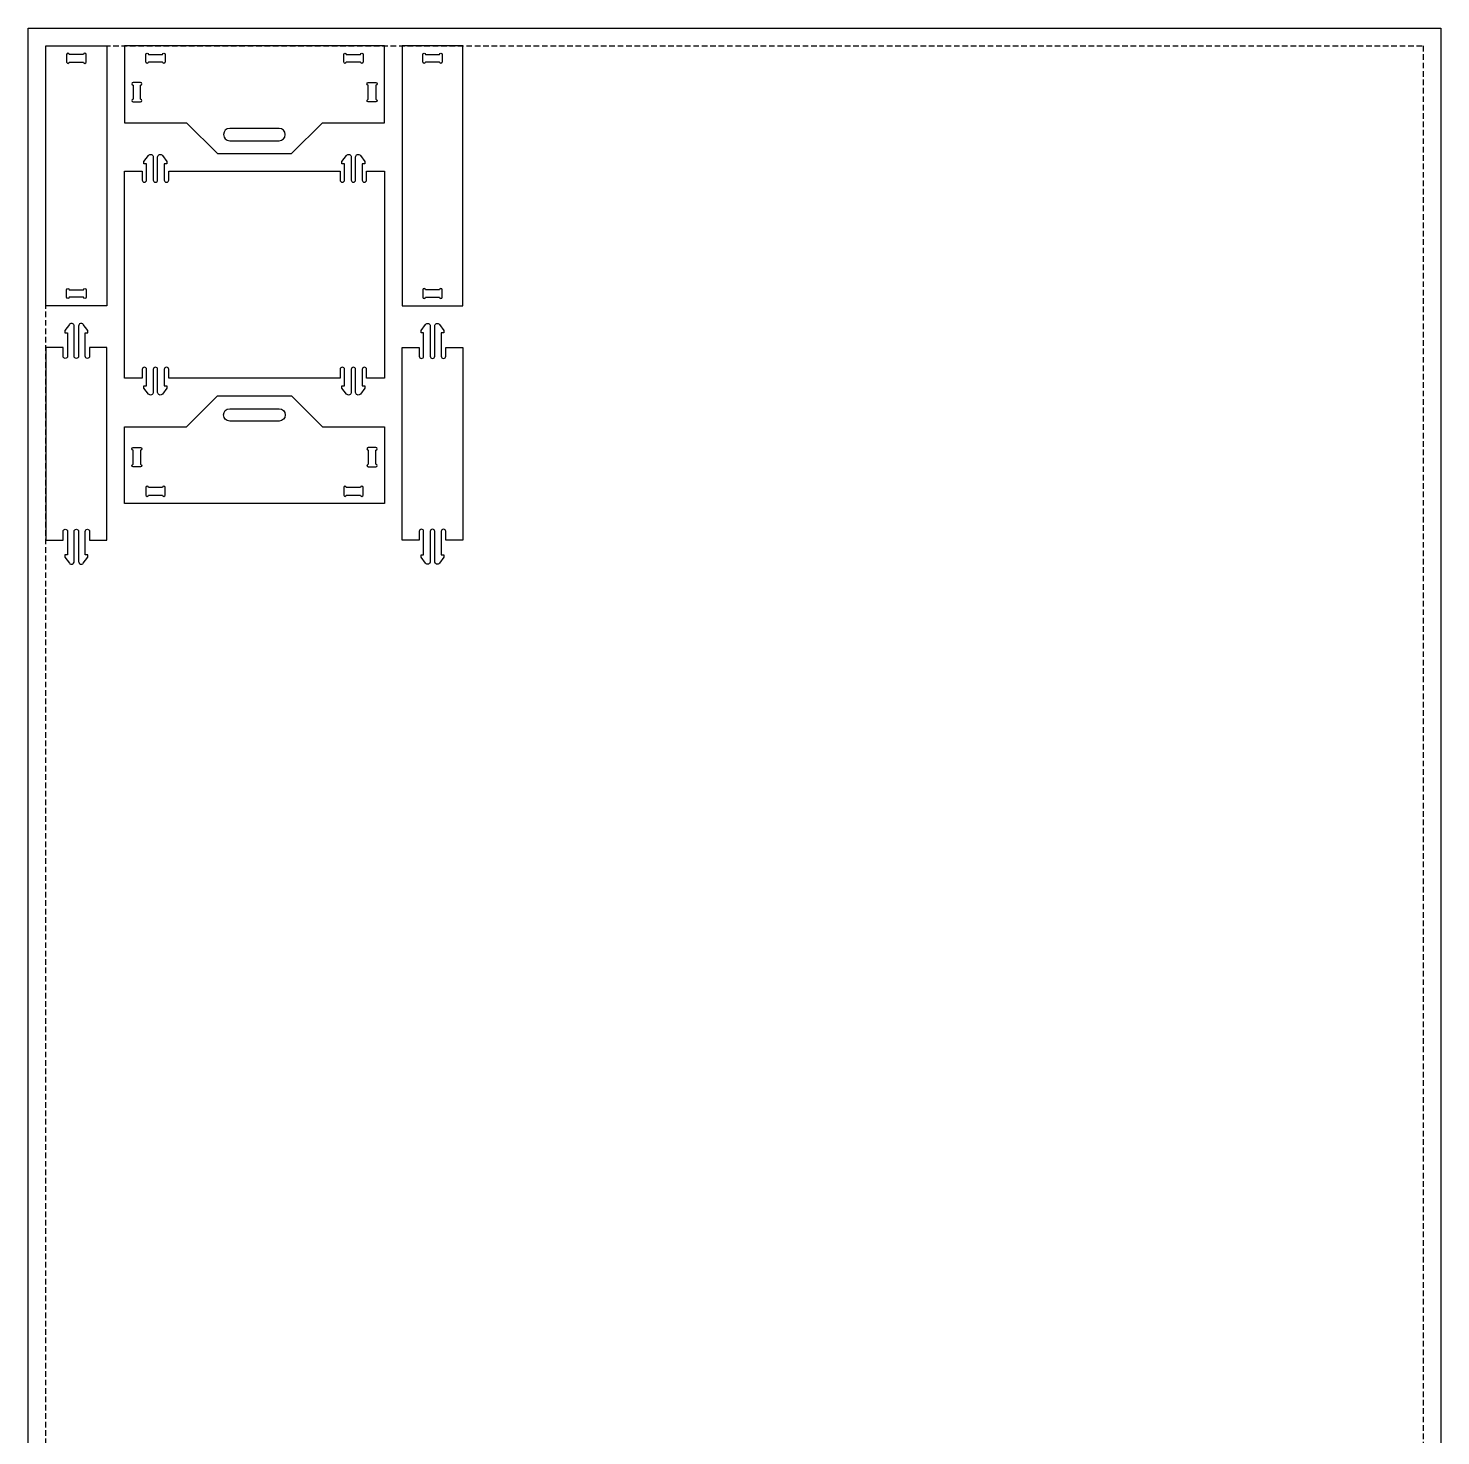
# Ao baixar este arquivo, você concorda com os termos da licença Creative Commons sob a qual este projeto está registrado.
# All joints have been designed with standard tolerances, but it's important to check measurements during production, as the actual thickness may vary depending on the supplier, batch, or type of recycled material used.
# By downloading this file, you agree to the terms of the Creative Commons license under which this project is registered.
# Model space of a CAD drawing. Header units: inches. Extents: x 15 to 2770, y 903 to 4091.
# Drawn here: x 15 to 1615, y 2497 to 4091 of the extents above; entities that cross this region are included whole.
import ezdxf

# ---------------------------------------------------------------- set-up
doc = ezdxf.new("R2010")
doc.units = ezdxf.units.IN
doc.header["$MEASUREMENT"] = 0
doc.linetypes.add('DASHED2', pattern=[9.525, 6.35, -3.175])
doc.layers.add('Chapa', color=250, linetype='Continuous', plot=False)
doc.layers.add('MARGEM_DE_SEGURANÇA_20.0MM', color=93, linetype='DASHED2', true_color=0x66cc66, plot=False)
doc.layers.add('TOP-CUT-INSIDE_10MM', color=240, linetype='Continuous', true_color=0xff1f31)
doc.layers.add('TOP-CUT-OUTSIDE_10MM', color=6, linetype='Continuous', true_color=0xff00ff)

# ---------------------------------------------------------------- blocks, each defined once
blk = doc.blocks.new('Block sheet')
at = {"layer": 'Chapa'}
blk.add_lwpolyline([(15.2, 1591.2), (15.2, 4091.2), (1615.2, 4091.2), (1615.2, 1591.2)], close=True, dxfattribs=at)
at = {"layer": 'MARGEM_DE_SEGURANÇA_20.0MM'}
blk.add_lwpolyline([(1595.2, 4071.2), (1595.2, 1611.2), (35.2, 1611.2), (35.2, 4071.2)], close=True, dxfattribs=at)

msp = doc.modelspace()

# ---------------------------------------------------------------- linework, layer by layer
at = {"layer": 'TOP-CUT-INSIDE_10MM'}
for points in [[(80.7, 4052.9), (80.7, 4061.4, 1), (77.7, 4061.4), (61.7, 4061.4, 1), (58.7, 4061.4), (58.7, 4052.9, 1), (61.7, 4052.9), (77.7, 4052.9, 1)], [(170.3, 4061.4), (170.3, 4052.9, -1), (167.3, 4052.9), (151.3, 4052.9, -1), (148.3, 4052.9), (148.3, 4061.4, -1), (151.3, 4061.4), (167.3, 4061.4, -1)], [(394.5, 4061.4), (394.5, 4052.9, -1), (391.5, 4052.9), (375.5, 4052.9, -1), (372.5, 4052.9), (372.5, 4061.4, -1), (375.5, 4061.4), (391.5, 4061.4, -1)], [(462.1, 4052.9), (462.1, 4061.4, -1), (465.1, 4061.4), (481.1, 4061.4, -1), (484.1, 4061.4), (484.1, 4052.9, -1), (481.1, 4052.9), (465.1, 4052.9, -1)], [(142.5, 4029.7), (134, 4029.7, 1), (134, 4026.7), (134, 4010.7, 1), (134, 4007.7), (142.5, 4007.7, 1), (142.5, 4010.7), (142.5, 4026.7, 1)], [(400.4, 4029.7), (408.9, 4029.7, -1), (408.9, 4026.7), (408.9, 4010.7, -1), (408.9, 4007.7), (400.4, 4007.7, -1), (400.4, 4010.7), (400.4, 4026.7, -1)], [(80.7, 3795), (80.7, 3786.5, -1), (77.7, 3786.5), (61.7, 3786.5, -1), (58.7, 3786.5), (58.7, 3795, -1), (61.7, 3795), (77.7, 3795, -1)], [(462.1, 3795), (462.1, 3786.5, 1), (465.1, 3786.5), (481.1, 3786.5, 1), (484.1, 3786.5), (484.1, 3795, 1), (481.1, 3795), (465.1, 3795, 1)], [(142.5, 3594.3), (134, 3594.3, -1), (134, 3597.3), (134, 3613.3, -1), (134, 3616.3), (142.5, 3616.3, -1), (142.5, 3613.3), (142.5, 3597.3, -1)], [(400.4, 3594.3), (408.9, 3594.3, 1), (408.9, 3597.3), (408.9, 3613.3, 1), (408.9, 3616.3), (400.4, 3616.3, 1), (400.4, 3613.3), (400.4, 3597.3, 1)], [(170.3, 3562.5), (170.3, 3571, 1), (167.3, 3571), (151.3, 3571, 1), (148.3, 3571), (148.3, 3562.5, 1), (151.3, 3562.5), (167.3, 3562.5, 1)], [(394.5, 3562.5), (394.5, 3571, 1), (391.5, 3571), (375.5, 3571, 1), (372.5, 3571), (372.5, 3562.5, 1), (375.5, 3562.5), (391.5, 3562.5, 1)]]:
    msp.add_lwpolyline(points, format="xyb", close=True, dxfattribs=at)
at = {"layer": 'TOP-CUT-INSIDE_10MM', "linetype": 'Continuous', "lineweight": -3}
for points in [[(299.4, 3963.7, 1), (299.4, 3977.7), (243.4, 3977.7, 1), (243.4, 3963.7)], [(299.4, 3660.2, -1), (299.4, 3646.2), (243.4, 3646.2, -1), (243.4, 3660.2)]]:
    msp.add_lwpolyline(points, format="xyb", close=True, dxfattribs=at)
at = {"layer": 'TOP-CUT-OUTSIDE_10MM'}
for points in [[(35.2, 3776.8), (35.2, 4071.2), (104.2, 4071.2), (104.2, 3776.8)], [(418.6, 3984.2), (418.6, 4071.2), (124.2, 4071.2), (124.2, 3984.2), (194.4, 3984.2), (229.4, 3949.2), (313.4, 3949.2), (348.4, 3984.2)], [(507.6, 3776.8), (507.6, 4071.2), (438.6, 4071.2), (438.6, 3776.8)], [(418.6, 3639.8), (418.6, 3552.8), (124.2, 3552.8), (124.2, 3639.8), (194.4, 3639.8), (229.4, 3674.8), (313.4, 3674.8), (348.4, 3639.8)]]:
    msp.add_lwpolyline(points, close=True, dxfattribs=at)
for points in [[(174.3, 3929.2), (368.5, 3929.2), (368.5, 3919.2, 1), (373.5, 3919.2), (373.5, 3929.2), (373.5, 3937.7), (370.5, 3937.7), (370.5, 3940.3), (375.6, 3947.1, -0.719036), (381, 3945.2), (381, 3919.2, 1), (386, 3919.2), (386, 3945.2, -0.719036), (391.4, 3947.1), (396.5, 3940.3), (396.5, 3937.7), (393.5, 3937.7), (393.5, 3929.2), (393.5, 3919.2, 1), (398.5, 3919.2), (398.5, 3929.2), (418.6, 3929.2), (418.6, 3694.8), (398.5, 3694.8), (398.5, 3704.8, 1), (393.5, 3704.8), (393.5, 3694.8), (393.5, 3686.3), (396.5, 3686.3), (396.5, 3683.6), (391.4, 3676.9, -0.719036), (386, 3678.7), (386, 3704.8, 1), (381, 3704.8), (381, 3678.7, -0.719036), (375.6, 3676.9), (370.5, 3683.6), (370.5, 3686.3), (373.5, 3686.3), (373.5, 3694.8), (373.5, 3704.8, 1), (368.5, 3704.8), (368.5, 3694.8), (174.3, 3694.8), (174.3, 3704.8, 1), (169.3, 3704.8), (169.3, 3694.8), (169.3, 3686.3), (172.3, 3686.3), (172.3, 3683.6), (167.2, 3676.9, -0.719036), (161.8, 3678.7), (161.8, 3704.8, 1), (156.8, 3704.8), (156.8, 3678.7, -0.719036), (151.4, 3676.9), (146.3, 3683.6), (146.3, 3686.3), (149.3, 3686.3), (149.3, 3694.8), (149.3, 3704.8, 1), (144.3, 3704.8), (144.3, 3694.8), (124.2, 3694.8), (124.2, 3929.2), (144.3, 3929.2), (144.3, 3919.2, 1), (149.3, 3919.2), (149.3, 3929.2), (149.3, 3937.7), (146.3, 3937.7), (146.3, 3940.3), (151.4, 3947.1, -0.719036), (156.8, 3945.2), (156.8, 3919.2, 1), (161.8, 3919.2), (161.8, 3945.2, -0.719036), (167.2, 3947.1), (172.3, 3940.3), (172.3, 3937.7), (169.3, 3937.7), (169.3, 3929.2), (169.3, 3919.2, 1), (174.3, 3919.2)], [(35.2, 3729.7), (35.2, 3511.3), (54.7, 3511.3), (54.7, 3521.3, -1), (59.7, 3521.3), (59.7, 3511.3), (59.7, 3494.8), (56.7, 3494.8), (56.7, 3492.2), (61.8, 3485.4, 0.719036), (67.2, 3487.2), (67.2, 3521.3, -1), (72.2, 3521.3), (72.2, 3487.2, 0.719036), (77.6, 3485.4), (82.7, 3492.2), (82.7, 3494.8), (79.7, 3494.8), (79.7, 3511.3), (79.7, 3521.3, -1), (84.7, 3521.3), (84.7, 3511.3), (104.2, 3511.3), (104.2, 3729.7), (84.7, 3729.7), (84.7, 3719.7, -1), (79.7, 3719.7), (79.7, 3729.7), (79.7, 3746.2), (82.7, 3746.2), (82.7, 3748.8), (77.6, 3755.6, 0.719036), (72.2, 3753.8), (72.2, 3719.7, -1), (67.2, 3719.7), (67.2, 3753.8, 0.719036), (61.8, 3755.6), (56.7, 3748.8), (56.7, 3746.2), (59.7, 3746.2), (59.7, 3729.7), (59.7, 3719.7, -1), (54.7, 3719.7), (54.7, 3729.7)], [(507.6, 3729.7), (507.6, 3511.3), (488.1, 3511.3), (488.1, 3521.3, 1), (483.1, 3521.3), (483.1, 3511.3), (483.1, 3494.8), (486.1, 3494.8), (486.1, 3492.2), (481, 3485.4, -0.719036), (475.6, 3487.2), (475.6, 3521.3, 1), (470.6, 3521.3), (470.6, 3487.2, -0.719036), (465.2, 3485.4), (460.1, 3492.2), (460.1, 3494.8), (463.1, 3494.8), (463.1, 3511.3), (463.1, 3521.3, 1), (458.1, 3521.3), (458.1, 3511.3), (438.6, 3511.3), (438.6, 3729.7), (458.1, 3729.7), (458.1, 3719.7, 1), (463.1, 3719.7), (463.1, 3729.7), (463.1, 3746.2), (460.1, 3746.2), (460.1, 3748.8), (465.2, 3755.6, -0.719036), (470.6, 3753.8), (470.6, 3719.7, 1), (475.6, 3719.7), (475.6, 3753.8, -0.719036), (481, 3755.6), (486.1, 3748.8), (486.1, 3746.2), (483.1, 3746.2), (483.1, 3729.7), (483.1, 3719.7, 1), (488.1, 3719.7), (488.1, 3729.7)]]:
    msp.add_lwpolyline(points, format="xyb", close=True, dxfattribs=at)

# ---------------------------------------------------------------- block references
at = {"layer": 'Defpoints'}
msp.add_blockref('Block sheet', (0, 0), dxfattribs=at)

doc.saveas('drawing.dxf')
